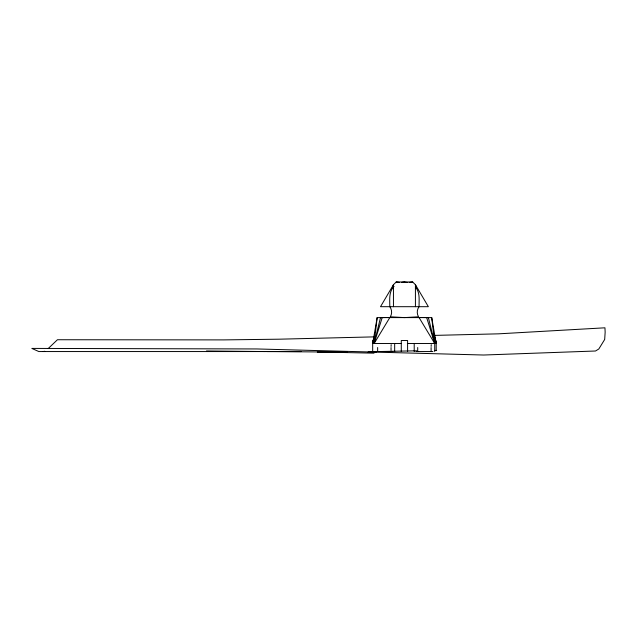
<?xml version="1.0" encoding="UTF-8"?>
<svg xmlns="http://www.w3.org/2000/svg" width="637" height="637" viewBox="0 0 637 637"><rect width="100%" height="100%" fill="white"/><g stroke="black" fill="none" stroke-linecap="round" stroke-linejoin="round"><path stroke-width="0.96" d="M391.07 346.432L391.166 344.633M431.138 346.432L431.233 344.633M407.369 343.502L436.194 343.502L431.719 317.6L377.16 317.6L374.142 343.502L389.788 317.6M401.509 343.502L372.677 343.502L377.16 317.6M372.677 343.502L374.206 336.79M392.854 351.552L372.677 351.552L372.677 342.419L374.222 337.395M382.192 317.6L374.142 343.502L380.512 317.6L390.815 317.457M392.32 287.844L393.451 284.723L396.198 281.976L412.672 281.976L415.42 284.723L428.359 306.692L380.512 306.692L393.451 284.723L393.451 306.692M394.08 286.387C388.61 291.69 389.836 299.828 389.788 306.692A9.045 9.045 0 0 1 390.338 316.796L404.439 317.6L418.541 316.796A9.045 9.045 0 0 1 419.082 306.692C418.891 300.194 420.348 292.423 415.42 287.199M48.189 348.566L57.449 339.736L223.531 339.895L278.974 339.195L374.548 336.862M43.141 351.552L44.709 351.274M404.439 281.976L401.597 282.446L407.282 282.478L404.439 282.103M409.121 282.478L412.672 281.976M435.238 335.38L498.524 333.836L604.951 327.808L605.15 332.188L604.688 339.457L598.82 348.98L595.507 351.003L483.642 355.024L256.751 348.949L31.85 348.415L38.833 351.552L300.943 351.552M378.163 351.552L390.059 351.321M392.042 351.282L416.821 350.804M434.665 350.454L436.648 350.414M267.206 351.552L301.11 351.425M418.055 317.457L428.39 317.6L434.729 343.502L434.729 351.552M415.961 351.552L432.921 351.552M347.261 352.165L262.906 351.513L300.712 351.536M368.122 352.173L376.069 352.173L368.234 352.15M346.679 352.07L317.298 351.966L373.999 353.161M206.468 350.971L265.056 351.552M396.198 281.976L399.757 282.478M419.082 317.6L434.729 343.502L431.719 317.6M416.558 287.844L415.42 284.723L415.42 306.692M426.679 317.6L434.729 343.502M434.657 337.395L436.194 342.419L436.194 350.653M434.012 333.907L436.194 343.502M431.106 347.523L431.106 351.552M417.713 347.523L417.713 351.552M414.209 343.502L414.209 351.552M407.592 351.552L407.592 340.508L401.278 340.508L401.278 351.552M394.669 343.502L394.669 351.552M391.046 347.523L391.046 351.552M377.645 347.523L377.645 351.552M372.677 342.419A32.678 32.678 0 0 1 373.433 339.808M434.816 338.096A32.678 32.678 0 0 1 436.194 342.419"/></g></svg>
